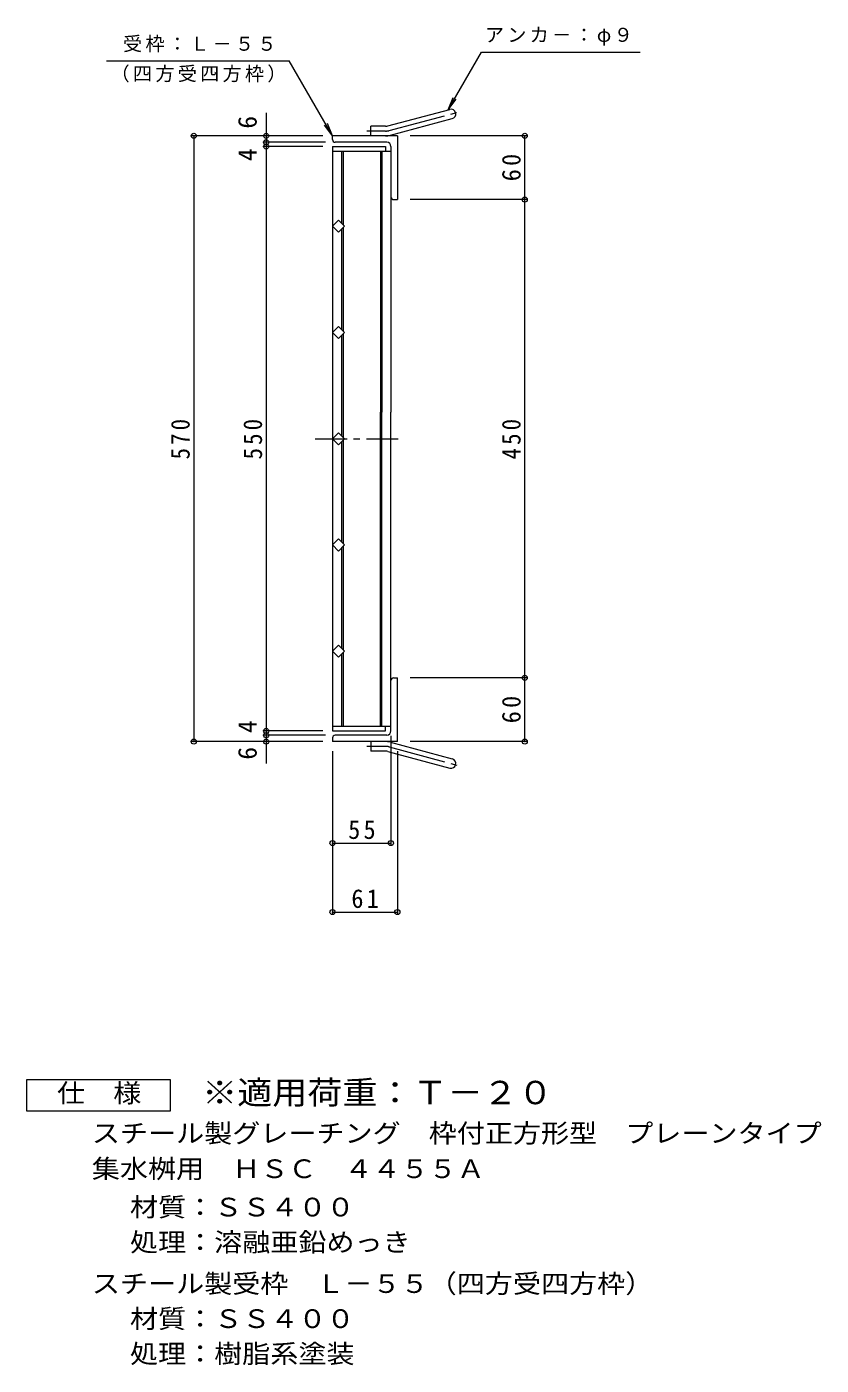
# Model space of a CAD drawing. Units: millimetres, scale not verified. Extents: x -743 to 1012, y -818 to 776.
# Drawn here: x 264 to 1012, y -599 to 660 of the extents above; entities that cross this region are included whole.
import ezdxf
from ezdxf.enums import TextEntityAlignment as Align

# ---------------------------------------------------------------- set-up
doc = ezdxf.new("R2010")
doc.units = ezdxf.units.MM
doc.header["$LTSCALE"] = 6
doc.header["$PDMODE"] = 32
doc.header["$PDSIZE"] = 4.8
doc.linetypes.add('CHAIN1', pattern=[8, 5, -1, 1, -1])
doc.linetypes.add('CHAIN2', pattern=[12, 9, -1, 1, -1])
for name, color, linetype, lineweight in [('B-1', 2, 'Continuous', 9), ('B-2', 3, 'Continuous', 9), ('B-4', 7, 'Continuous', 9), ('F-4_F-4ﾚｲﾔ', 2, 'Continuous', 9)]:
    doc.layers.add(name, color=color, linetype=linetype, lineweight=lineweight)
doc.layers.add('F-5_F-5ﾚｲﾔ', color=3, linetype='Continuous')
doc.styles.add('ＭＳ ゴシック', font='')
doc.styles.get('ＭＳ ゴシック').set_extended_font_data('MS Gothic')

msp = doc.modelspace()

# ---------------------------------------------------------------- linework, layer by layer
at = {"layer": 'B-1'}
for p, q in [((604.074, 566.91), (662.265, 582.502)), ((606.404, 558.217), (664.595, 573.809)), ((551.93, 554.103), (551.93, 557.603)), ((612.93, 557.603), (551.93, 557.603)), ((587.93, 557.603), (587.93, 566.603)), ((601.745, 566.603), (587.93, 566.603)), ((612.93, 557.603), (612.93, 497.603)), ((602.93, 551.603), (554.43, 551.603)), ((606.93, 547.603), (606.93, 500.103)), ((609.43, 497.603), (612.93, 497.603)), ((606.93, -2.397), (606.93, 45.103)), ((609.43, 47.603), (612.93, 47.603)), ((612.93, -12.397), (612.93, 47.603)), ((551.93, -8.897), (551.93, -12.397)), ((612.93, -12.397), (551.93, -12.397)), ((602.93, -6.397), (554.43, -6.397)), ((587.93, -12.397), (587.93, -21.397)), ((601.745, -21.397), (587.93, -21.397)), ((604.074, -21.704), (662.265, -37.296)), ((606.404, -13.011), (664.595, -28.603))]:
    msp.add_line(p, q, dxfattribs=at)
at = {"layer": 'B-1', "linetype": 'CHAIN2'}
for p, q in [((605.239, 562.563), (670.406, 580.024)), ((601.745, 562.103), (584.125, 562.103)), ((601.745, -16.897), (584.125, -16.897)), ((605.239, -17.357), (670.406, -34.819))]:
    msp.add_line(p, q, dxfattribs=at)
at = {"layer": 'B-1'}
for centre, radius, start, end in [((663.43, 578.155), 4.5, 285.00014, 104.99991), ((601.745, 575.603), 9, 270, 285.00002), ((601.745, 575.603), 18, 270, 285), ((554.43, 554.103), 2.5, 180, 270), ((602.93, 547.603), 4, 0, 90), ((609.43, 500.103), 2.5, 180, 270), ((609.43, 45.103), 2.5, 90, 180), ((554.43, -8.897), 2.5, 90, 180), ((601.745, -30.397), 18, 74.99998, 89.99998), ((602.93, -2.397), 4, 270, 0), ((601.745, -30.397), 9, 74.99998, 90), ((663.43, -32.949), 4.5, 255.00008, 74.99986)]:
    msp.add_arc(centre, radius, start, end, dxfattribs=at)
at = {"layer": 'B-1', "linetype": 'CHAIN2'}
for centre, start, end in [((601.745, 575.603), 270, 284.99995), ((601.745, -30.397), 75.00005, 90)]:
    msp.add_arc(centre, 13.5, start, end, dxfattribs=at)
at = {"layer": 'B-2'}
for p, q in [((551.93, 547.603), (601.93, 547.603)), ((551.93, 547.603), (551.93, -2.397)), ((551.93, 543.103), (606.93, 543.103)), ((560.43, 543.103), (560.43, 475.417)), ((561.93, 543.103), (561.93, 473.917)), ((596.93, 543.103), (596.93, 297.603)), ((598.43, 543.103), (598.43, 297.603)), ((601.93, 547.603), (601.93, 543.103)), ((606.93, 543.103), (606.93, 297.603)), ((560.43, 469.789), (560.43, 375.417)), ((561.93, 471.29), (561.93, 373.917)), ((560.43, 369.789), (560.43, 275.417)), ((561.93, 371.29), (561.93, 273.917)), ((596.93, 2.103), (596.93, 297.603)), ((598.43, 2.103), (598.43, 297.603)), ((606.93, 2.103), (606.93, 297.603)), ((557.587, 278.26), (563.244, 272.603)), ((560.43, 269.789), (560.43, 175.417)), ((561.93, 271.29), (561.93, 173.917)), ((557.587, 178.26), (563.244, 172.603)), ((560.43, 169.789), (560.43, 75.417)), ((561.93, 171.29), (561.93, 73.917)), ((560.43, 69.789), (560.43, 2.103)), ((561.93, 71.29), (561.93, 2.103)), ((551.93, 2.103), (606.93, 2.103)), ((601.93, -2.397), (601.93, 2.103)), ((551.93, -2.397), (601.93, -2.397))]:
    msp.add_line(p, q, dxfattribs=at)
at = {"layer": 'B-2', "linetype": 'CHAIN1'}
msp.add_line((535.755, 272.603), (617.508, 272.603), dxfattribs=at)
at = {"layer": 'B-2'}
for points in [[(563.244, 472.603), (557.587, 466.946), (551.93, 472.603), (557.587, 478.26)], [(563.244, 372.603), (557.587, 366.946), (551.93, 372.603), (557.587, 378.26)], [(563.244, 72.603), (557.587, 66.946), (551.93, 72.603), (557.587, 78.26)]]:
    msp.add_lwpolyline(points, close=True, dxfattribs=at)
for points in [[(563.244, 272.603), (557.587, 266.946), (551.93, 272.603), (557.587, 278.26)], [(563.244, 172.603), (557.587, 166.946), (551.93, 172.603), (557.587, 178.26)]]:
    msp.add_lwpolyline(points, dxfattribs=at)
at = {"layer": 'B-4'}
for p, q in [((339.231, 628.203), (511.169, 628.203)), ((551.93, 557.603), (511.169, 628.203)), ((660.68, 582.052), (665.463, 593.601)), ((660.68, 582.052), (668.289, 591.969)), ((489.497, 579.229), (489.497, -33.063)), ((551.93, 557.603), (544.32, 567.52)), ((551.93, 557.603), (547.146, 569.152)), ((542.93, 557.603), (419.589, 557.603)), ((421.389, 557.603), (421.389, -12.397)), ((734.541, 557.603), (624.93, 557.603)), ((732.741, 497.603), (732.741, 557.603)), ((545.43, 551.603), (487.697, 551.603)), ((542.93, 547.603), (487.697, 547.603)), ((734.541, 497.603), (624.93, 497.603)), ((732.741, 47.603), (732.741, 497.603)), ((734.541, 47.603), (624.93, 47.603)), ((732.741, -12.397), (732.741, 47.603)), ((542.93, -12.397), (419.589, -12.397)), ((542.93, -2.397), (487.697, -2.397)), ((545.43, -6.397), (487.697, -6.397)), ((606.93, -6.897), (606.93, -109.668)), ((734.541, -12.397), (624.93, -12.397)), ((551.93, -21.397), (551.93, -174.583)), ((612.93, -21.397), (612.93, -174.583)), ((551.93, -107.868), (606.93, -107.868)), ((551.93, -172.783), (612.93, -172.783))]:
    msp.add_line(p, q, dxfattribs=at)
msp.add_lwpolyline([(660.68, 582.052), (691.968, 636.244), (841.364, 636.244)], dxfattribs=at)
for p in [(421.389, 557.603), (489.497, 557.603), (732.741, 557.603), (489.497, 551.603), (489.497, 547.603), (732.741, 497.603), (732.741, 47.603), (489.497, -2.397), (421.389, -12.397), (489.497, -6.397), (489.497, -12.397), (732.741, -12.397), (551.93, -107.868), (606.93, -107.868), (551.93, -172.783), (612.93, -172.783)]:
    msp.add_point(p, dxfattribs=at)
at = {"layer": 'F-4_F-4ﾚｲﾔ'}
msp.add_lwpolyline([(264.298, -360.222), (264.298, -330.222), (399.298, -330.222), (399.298, -360.222)], close=True, dxfattribs=at)

# ---------------------------------------------------------------- texts
at = {"layer": 'B-4', "color": 2, "style": 'ＭＳ ゴシック'}
for s, p in [('6', (485.897, 564.374)), ('4', (485.897, 533.813)), ('4', (485.897, -4.372)), ('6', (485.897, -29.401))]:
    msp.add_text(s, height=17.6, rotation=90, dxfattribs=at).set_placement(p, align=Align.BOTTOM_LEFT)
at = {"layer": 'B-4', "char_height": 13.2, "attachment_point": 7, "style": 'ＭＳ ゴシック'}
for s, insert in [('\\T1.17;アンカ－：φ９', (695.252, 642.486)), ('\\T1.17;受枠：Ｌ－５５', (354.859, 636.244)), ('\\T1.17;（四方受四方枠）', (343.138, 607.805))]:
    msp.add_mtext(s, dxfattribs=dict(at, insert=insert))
at = {"layer": 'B-4', "color": 2, "char_height": 17.6, "attachment_point": 7, "rotation": 90, "style": 'ＭＳ ゴシック'}
for s, insert in [('\\T1.27;\\W0.95;60', (729.141, 514.853)), ('\\T1.27;\\W0.9;570', (417.789, 253.103)), ('\\T1.27;\\W0.9;550', (485.897, 253.103)), ('\\T1.27;\\W0.9;450', (729.141, 253.103)), ('\\T1.27;\\W0.95;60', (729.141, 4.853))]:
    msp.add_mtext(s, dxfattribs=dict(at, insert=insert))
at = {"layer": 'B-4', "color": 2, "char_height": 17.6, "attachment_point": 7, "style": 'ＭＳ ゴシック'}
for s, insert in [('\\T1.27;\\W0.95;55', (566.68, -104.268)), ('\\T1.27;\\W0.95;61', (569.68, -169.183))]:
    msp.add_mtext(s, dxfattribs=dict(at, insert=insert))
at = {"layer": 'F-4_F-4ﾚｲﾔ', "style": 'ＭＳ ゴシック', "width": 1.1}
for s, p in [('仕\u3000様', (292.797, -357.222)), ('スチール製グレーチング\u3000枠付正方形型\u3000プレーンタイプ', (325.551, -394.974)), ('集水桝用\u3000ＨＳＣ\u3000４４５５Ａ', (325.551, -428.419)), ('材質：ＳＳ４００', (361.378, -464.488)), ('処理：溶融亜鉛めっき', (361.378, -497.488)), ('スチール製受枠\u3000Ｌ－５５（四方受四方枠）', (325.552, -536.488)), ('材質：ＳＳ４００', (361.378, -569.489)), ('処理：樹脂系塗装', (361.378, -602.489))]:
    msp.add_text(s, height=17.6, dxfattribs=at).set_placement(p, align=Align.BOTTOM_LEFT)
at = {"layer": 'F-5_F-5ﾚｲﾔ', "style": 'ＭＳ ゴシック', "width": 1.1}
msp.add_text('※適用荷重：Ｔ－２０', height=21.99, dxfattribs=at).set_placement((429.298, -360.222), align=Align.BOTTOM_LEFT)

doc.saveas('drawing.dxf')
